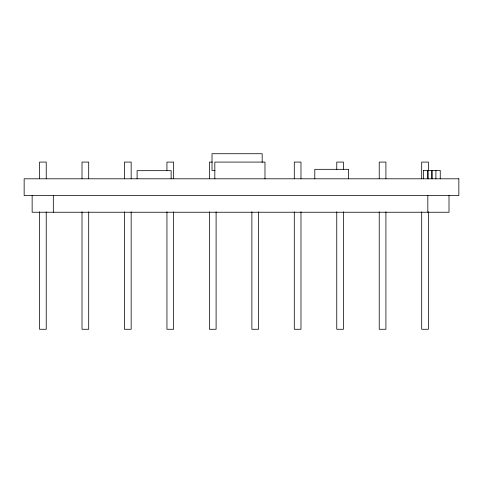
<?xml version="1.0" encoding="UTF-8"?>
<svg xmlns="http://www.w3.org/2000/svg" width="483" height="483" viewBox="0 0 483 483"><rect width="100%" height="100%" fill="white"/><g stroke="black" fill="none" stroke-linecap="round" stroke-linejoin="round"><path stroke-width="0.72" d="M212.381 162.083L209.411 162.083L209.411 178.65M215.013 170.445L212.019 170.445L212.019 153.727L262.172 153.727L262.172 162.445M423.428 170.445L440.248 170.445L440.248 178.801M449.009 195.524L449.009 212.242L32.144 212.242L32.144 195.524M435.914 170.445L435.914 178.801M432.086 170.445L432.086 178.801M431.784 170.445L431.784 178.801M428.379 170.366L428.379 162.083L421.695 162.083L421.695 178.65M428.379 211.789L428.379 329.273L421.695 329.273L421.695 211.789M428.059 170.445L428.059 178.801M427.829 195.524L427.829 212.242M427.757 170.445L427.757 178.801M423.627 170.445L423.627 178.801M385.911 178.65L385.911 162.083L379.227 162.083L379.227 178.65M385.911 211.789L385.911 329.273L379.227 329.273L379.227 211.789M348.629 178.77L348.629 169.322L314.795 169.322L314.789 178.77M343.449 169.618L343.449 162.083L336.76 162.083L336.76 169.618M343.449 211.789L343.449 329.273L336.76 329.273L336.76 211.789M300.981 178.65L300.981 162.083L294.292 162.083L294.292 178.65M300.981 211.789L300.981 329.273L294.292 329.273L294.292 211.789M264.98 178.801L264.98 162.083L214.826 162.083L214.826 178.801M258.568 211.789L258.568 329.273L251.878 329.273L251.878 211.789M216.1 211.789L216.1 329.273L209.411 329.273L209.411 211.789M173.632 178.65L173.632 162.083L166.943 162.083L166.943 170.366M173.632 211.789L173.632 329.273L166.943 329.273L166.943 211.789M171.139 178.674L171.139 170.674L137.1 170.674L137.1 178.674M131.165 178.65L131.165 162.083L124.475 162.083L124.475 178.65M131.165 211.789L131.165 329.273L124.475 329.273L124.475 211.789M88.697 178.65L88.697 162.083L82.013 162.083L82.013 178.65M88.697 211.789L88.697 329.273L82.013 329.273L82.013 211.789M53.323 195.524L53.323 212.242M46.229 178.65L46.229 162.083L39.546 162.083L39.546 178.65M46.229 211.789L46.229 329.273L39.546 329.273L39.546 211.789M458.85 178.801L24.15 178.801L24.15 195.524L458.85 195.524L458.85 178.801"/></g></svg>
